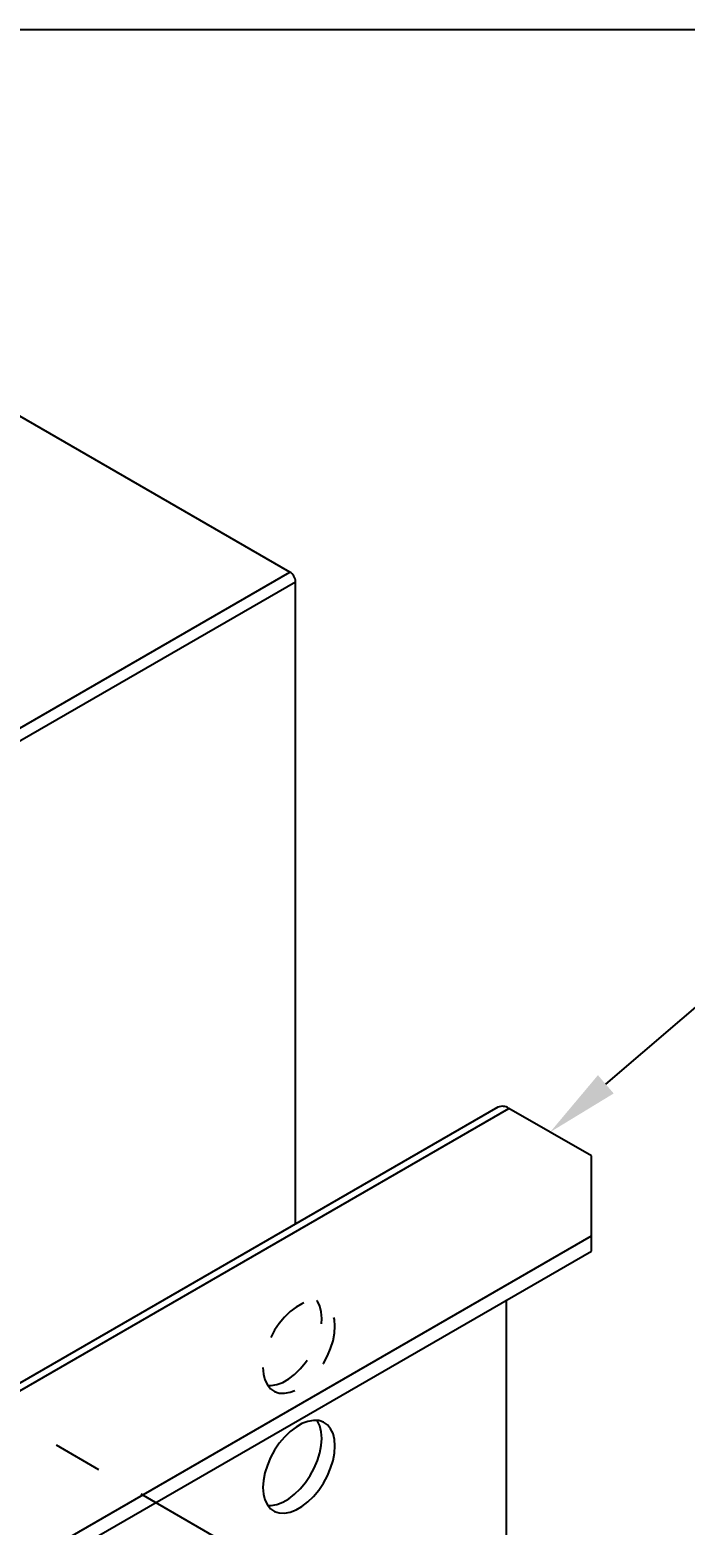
# Model space of a CAD drawing. Header units: inches. Extents: x -4.3 to 17.5, y -13.3 to 0.
# Drawn here: x 6.12 to 7.793, y -3.818 to 0 of the extents above; entities that cross this region are included whole.
import ezdxf
from ezdxf import colors
from ezdxf.entities.mleader import LeaderData, LeaderLine
from ezdxf.math import Vec2, Vec3

# ---------------------------------------------------------------- set-up
doc = ezdxf.new("R2010")
doc.units = ezdxf.units.IN
doc.header["$LTSCALE"] = 0.5
doc.header["$MEASUREMENT"] = 0
doc.linetypes.add('CENTER', pattern=[2, 1.25, -0.25, 0.25, -0.25])
doc.linetypes.add('HIDDEN', pattern=[0.375, 0.25, -0.125])
for name, color, linetype in [('Centerline', 210, 'CENTER'), ('FAB DWG', 221, 'CONTINUOUS'), ('Housing', 150, 'CONTINUOUS'), ('WallMount Bracket', 190, 'CONTINUOUS')]:
    doc.layers.add(name, color=color, linetype=linetype)
doc.layers.add('Text-Unprinted', color=131, linetype='CONTINUOUS', plot=False)
doc.styles.get("Standard").update_dxf_attribs({"font": 'arial.ttf'})

msp = doc.modelspace()

# ---------------------------------------------------------------- linework, layer by layer
at = {"layer": 'Centerline', "transparency": 16777216}
msp.add_line((5.53722, -3.238823), (7.983538, -4.651205), dxfattribs=at)
at = {"layer": 'Housing', "linetype": 'Continuous', "lineweight": 25, "transparency": 16777216}
for p, q in [((6.783788, -1.384673), (5.699484, -0.758718)), ((2.409466, -3.909144), (6.783788, -1.384673)), ((2.423609, -3.933639), (6.79793, -1.409168)), ((6.79793, -3.049767), (6.79793, -1.409168))]:
    msp.add_line(p, q, dxfattribs=at)
msp.add_arc((6.767226, -1.410565), 0.030736, 2.604843, 57.395008, dxfattribs=at)
at = {"layer": 'Text-Unprinted', "ltscale": 0.5, "transparency": 16777216}
msp.add_lwpolyline([(17.09308, 0), (0, 0), (0, -13.277241), (17.09308, -13.277241)], close=True, dxfattribs=at)
at = {"layer": 'WallMount Bracket', "linetype": 'Continuous', "lineweight": 25, "transparency": 16777216}
for p, q in [((7.314966, -2.751362), (6.030801, -3.492512)), ((6.031213, -3.511132), (7.342859, -2.754122)), ((7.553435, -2.875655), (7.342859, -2.754122)), ((7.553435, -3.079707), (7.553435, -2.875655)), ((4.725008, -4.71212), (7.553435, -3.079707)), ((7.553435, -3.118742), (7.553435, -3.079707)), ((4.725008, -4.751156), (7.553435, -3.118742)), ((7.337202, -4.068969), (7.337202, -3.24354))]:
    msp.add_line(p, q, dxfattribs=at)
at = {"layer": 'WallMount Bracket', "linetype": 'HIDDEN', "lineweight": 25, "transparency": 16777216, "flags": 128}
for points in [[(6.714948, -3.416229), (6.716202, -3.432979), (6.719929, -3.447825), (6.726027, -3.460363), (6.734331, -3.470249), (6.744614, -3.477215), (6.756594, -3.481069), (6.769946, -3.481708), (6.784306, -3.479114), (6.799281, -3.473357), (6.814463, -3.464595), (6.829438, -3.453066), (6.843797, -3.439086), (6.857149, -3.423034), (6.86913, -3.40535), (6.879413, -3.386516), (6.887716, -3.367045), (6.893815, -3.347468), (6.897542, -3.32832), (6.898796, -3.310122), (6.897542, -3.293372), (6.893815, -3.278525), (6.887716, -3.265988), (6.879413, -3.256102), (6.86913, -3.249136), (6.857149, -3.245282), (6.843797, -3.244643), (6.829438, -3.247237), (6.814463, -3.252994), (6.799281, -3.261756), (6.784306, -3.273284), (6.769946, -3.287265), (6.756594, -3.303316), (6.744614, -3.321001), (6.734331, -3.339835), (6.726027, -3.359306), (6.719929, -3.378883), (6.716202, -3.398031), (6.714948, -3.416229)], [(6.727223, -3.462145), (6.736147, -3.462201), (6.750506, -3.459607), (6.765481, -3.45385), (6.780663, -3.445088), (6.795638, -3.433559), (6.809998, -3.419578), (6.82335, -3.403527), (6.835331, -3.385843), (6.845613, -3.367008), (6.853917, -3.347537), (6.860015, -3.32796), (6.863742, -3.308812), (6.864996, -3.290615), (6.863742, -3.273864), (6.860015, -3.259018), (6.853917, -3.246481), (6.852721, -3.244699)]]:
    msp.add_lwpolyline(points, dxfattribs=at)
at = {"layer": 'WallMount Bracket', "linetype": 'Continuous', "lineweight": 25, "transparency": 16777216, "flags": 128}
for points in [[(6.714948, -3.722469), (6.716202, -3.73922), (6.719929, -3.754066), (6.726027, -3.766603), (6.734331, -3.77649), (6.744614, -3.783455), (6.756594, -3.78731), (6.769946, -3.787949), (6.784306, -3.785355), (6.799281, -3.779598), (6.814463, -3.770836), (6.829438, -3.759307), (6.843797, -3.745326), (6.857149, -3.729275), (6.86913, -3.711591), (6.879413, -3.692756), (6.887716, -3.673285), (6.893815, -3.653708), (6.897542, -3.63456), (6.898796, -3.616363), (6.897542, -3.599612), (6.893815, -3.584766), (6.887716, -3.572229), (6.879413, -3.562343), (6.86913, -3.555377), (6.857149, -3.551522), (6.843797, -3.550883), (6.829438, -3.553477), (6.814463, -3.559234), (6.799281, -3.567996), (6.784306, -3.579525), (6.769946, -3.593506), (6.756594, -3.609557), (6.744614, -3.627241), (6.734331, -3.646076), (6.726027, -3.665547), (6.719929, -3.685124), (6.716202, -3.704272), (6.714948, -3.722469)], [(6.727223, -3.768386), (6.736147, -3.768442), (6.750506, -3.765847), (6.765481, -3.760091), (6.780663, -3.751328), (6.795638, -3.7398), (6.809998, -3.725819), (6.82335, -3.709768), (6.835331, -3.692084), (6.845613, -3.673249), (6.853917, -3.653778), (6.860015, -3.634201), (6.863742, -3.615053), (6.864996, -3.596855), (6.863742, -3.580105), (6.860015, -3.565259), (6.853917, -3.552721), (6.852721, -3.550939)]]:
    msp.add_lwpolyline(points, dxfattribs=at)
at = {"layer": 'WallMount Bracket', "linetype": 'Continuous', "lineweight": 25, "transparency": 16777216}
msp.add_arc((7.326518, -2.776939), 0.028064, 54.390899, 114.307299, dxfattribs=at)

# ---------------------------------------------------------------- leaders
at = {"layer": 'FAB DWG', "ltscale": 0.5, "transparency": 16777216}
ml = msp.add_multileader_mtext('Standard', dxfattribs=at)
ml.set_content('BK01342', color=256)
ml.set_leader_properties()
ml.build(insert=Vec2(0, 0))
ml.multileader.update_dxf_attribs({"dogleg_length": 0.36, "arrow_head_size": 0.1875})
ctx = ml.context
ctx.base_point, ctx.char_height, ctx.arrow_head_size, ctx.landing_gap_size, ctx.plane_origin = Vec3(8.545852, -2.258819), 0.1875, 0.1875, 0.09, Vec3(-0.515006, -8.154094)
notes = []
notes.append((ctx, [(0, (1, 1, 0), (8.095852, -2.258819), (1, 0), 0.45, [(0, [(7.448147, -2.814889)], 0, [])])]))
ctx.mtext.insert, ctx.mtext.width, ctx.mtext.flow_direction = Vec3(8.635852, -2.163407), 7.6221832, 5
for ctx, leaders in notes:
    for number, flags, end, landing, length, lines in leaders:
        leader = LeaderData()
        leader.index, (leader.has_last_leader_line, leader.has_dogleg_vector, leader.attachment_direction) = number, flags
        leader.last_leader_point, leader.dogleg_vector, leader.dogleg_length = Vec3(end), Vec3(landing), length
        for number, points, colour, breaks in lines:
            line = LeaderLine()
            line.index, line.vertices, line.color, line.breaks = number, Vec3.list(points), colors.encode_raw_color(colour), breaks
            leader.lines.append(line)
        ctx.leaders.append(leader)

doc.saveas('drawing.dxf')
